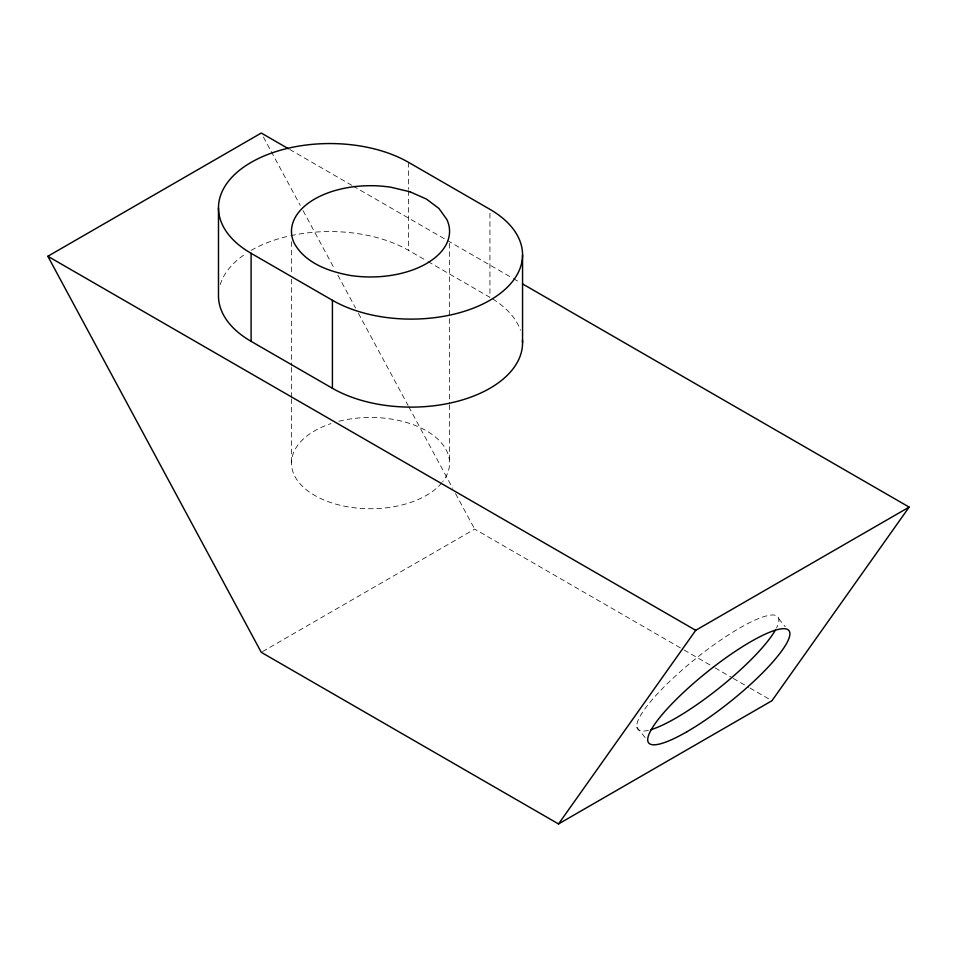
<?xml version="1.0" encoding="UTF-8"?>
<svg xmlns="http://www.w3.org/2000/svg" width="957" height="957" viewBox="0 0 957 957"><rect width="100%" height="100%" fill="white"/><g stroke="black" fill="none" stroke-linecap="round" stroke-linejoin="round"><path stroke-width="0.72" stroke-dasharray="4.79 3.59" d="M262.565 651.573L474.684 529.113L682.772 649.241M289.72 149.471L351.793 185.311M353.085 186.065L446.189 239.812M447.481 240.566L512.151 277.889M513.442 278.643L519.902 282.375M290.832 235.649A111.383 64.31 0 0 1 408.627 250.399L426.702 260.83M427.982 261.572L489.936 297.34L489.936 209.332M684.064 649.994L713.79 667.149M715.082 667.902L731.89 677.604M733.182 678.346L748.685 687.305M749.977 688.047L771.952 700.727M778.795 618.748L785.207 626.739M636.884 727.272L646.035 738.696M263.402 136.995L270.484 150.153M271.202 151.469L300.271 205.42M303.106 210.684L334.304 268.582M337.845 275.161L355.573 308.058M358.408 313.322L408.041 405.421M408.747 406.737L452.709 488.321M455.544 493.585L474.684 529.113M449.563 243.293L449.563 403.292M449.563 404.787L449.563 463.092M408.627 162.391L408.627 189.235M408.627 190.73L408.627 250.399M291.466 241.798L291.466 273.2M291.466 279.181L291.466 365.909M291.466 367.404L291.466 397.311M291.466 398.806L291.466 463.092M220.182 284.696A111.383 64.31 0 0 1 245.829 253.665M251.105 250.399A111.383 64.31 0 0 1 289.397 235.96M492.616 298.943A111.383 64.31 0 0 1 520.417 330.249M648.463 730.323A89.826 18.805 -38.7 0 1 696.505 657.997A89.826 18.805 -38.7 0 1 776.498 627.983M338.898 421.271A79.048 45.637 0 0 1 426.631 430.949A79.048 45.637 0 0 1 442.732 481.67M441.859 482.759A79.048 45.637 0 0 1 316.851 496.611A79.048 45.637 0 0 1 330.99 423.58"/><path stroke-width="1.44" d="M288.428 148.73L261.273 133.047L47.85 256.273L261.273 652.327L558.529 823.953L695.727 630.316L909.15 507.102L522.486 283.87M909.15 507.102L771.952 700.727L558.529 823.953M251.105 253.33L332.414 300.271A111.383 64.31 0 0 0 489.936 300.271A111.383 64.31 0 0 0 489.936 209.332L408.627 162.391A111.383 64.31 0 0 0 251.105 162.391A111.383 64.31 0 0 0 251.105 253.33L251.105 341.35L332.414 388.291A111.383 64.31 0 0 0 456.022 401.677A111.383 64.31 0 0 0 522.45 340.022M47.85 256.273L695.727 630.316M522.558 254.801L522.558 342.809M332.414 300.271L332.414 388.291M218.483 207.86L218.483 295.869A111.383 64.31 0 0 0 251.105 341.35M775.314 630.196A89.826 18.805 -38.7 0 1 719.162 688.035A89.826 18.805 -38.7 0 1 650.82 729.701M410.039 191.807L390.982 187.249A79.048 45.637 0 0 0 294.17 243.138C305.355 263.235 328.67 271.453 350.059 275.413A79.048 45.637 0 0 0 446.871 219.524L438.976 208.506L426.415 199.056L410.039 191.807M686.935 731.734A89.826 18.805 -38.7 0 0 789.776 632.457A89.826 18.805 -38.7 0 0 679.769 695.966A89.826 18.805 -38.7 0 0 686.935 731.734"/></g></svg>
